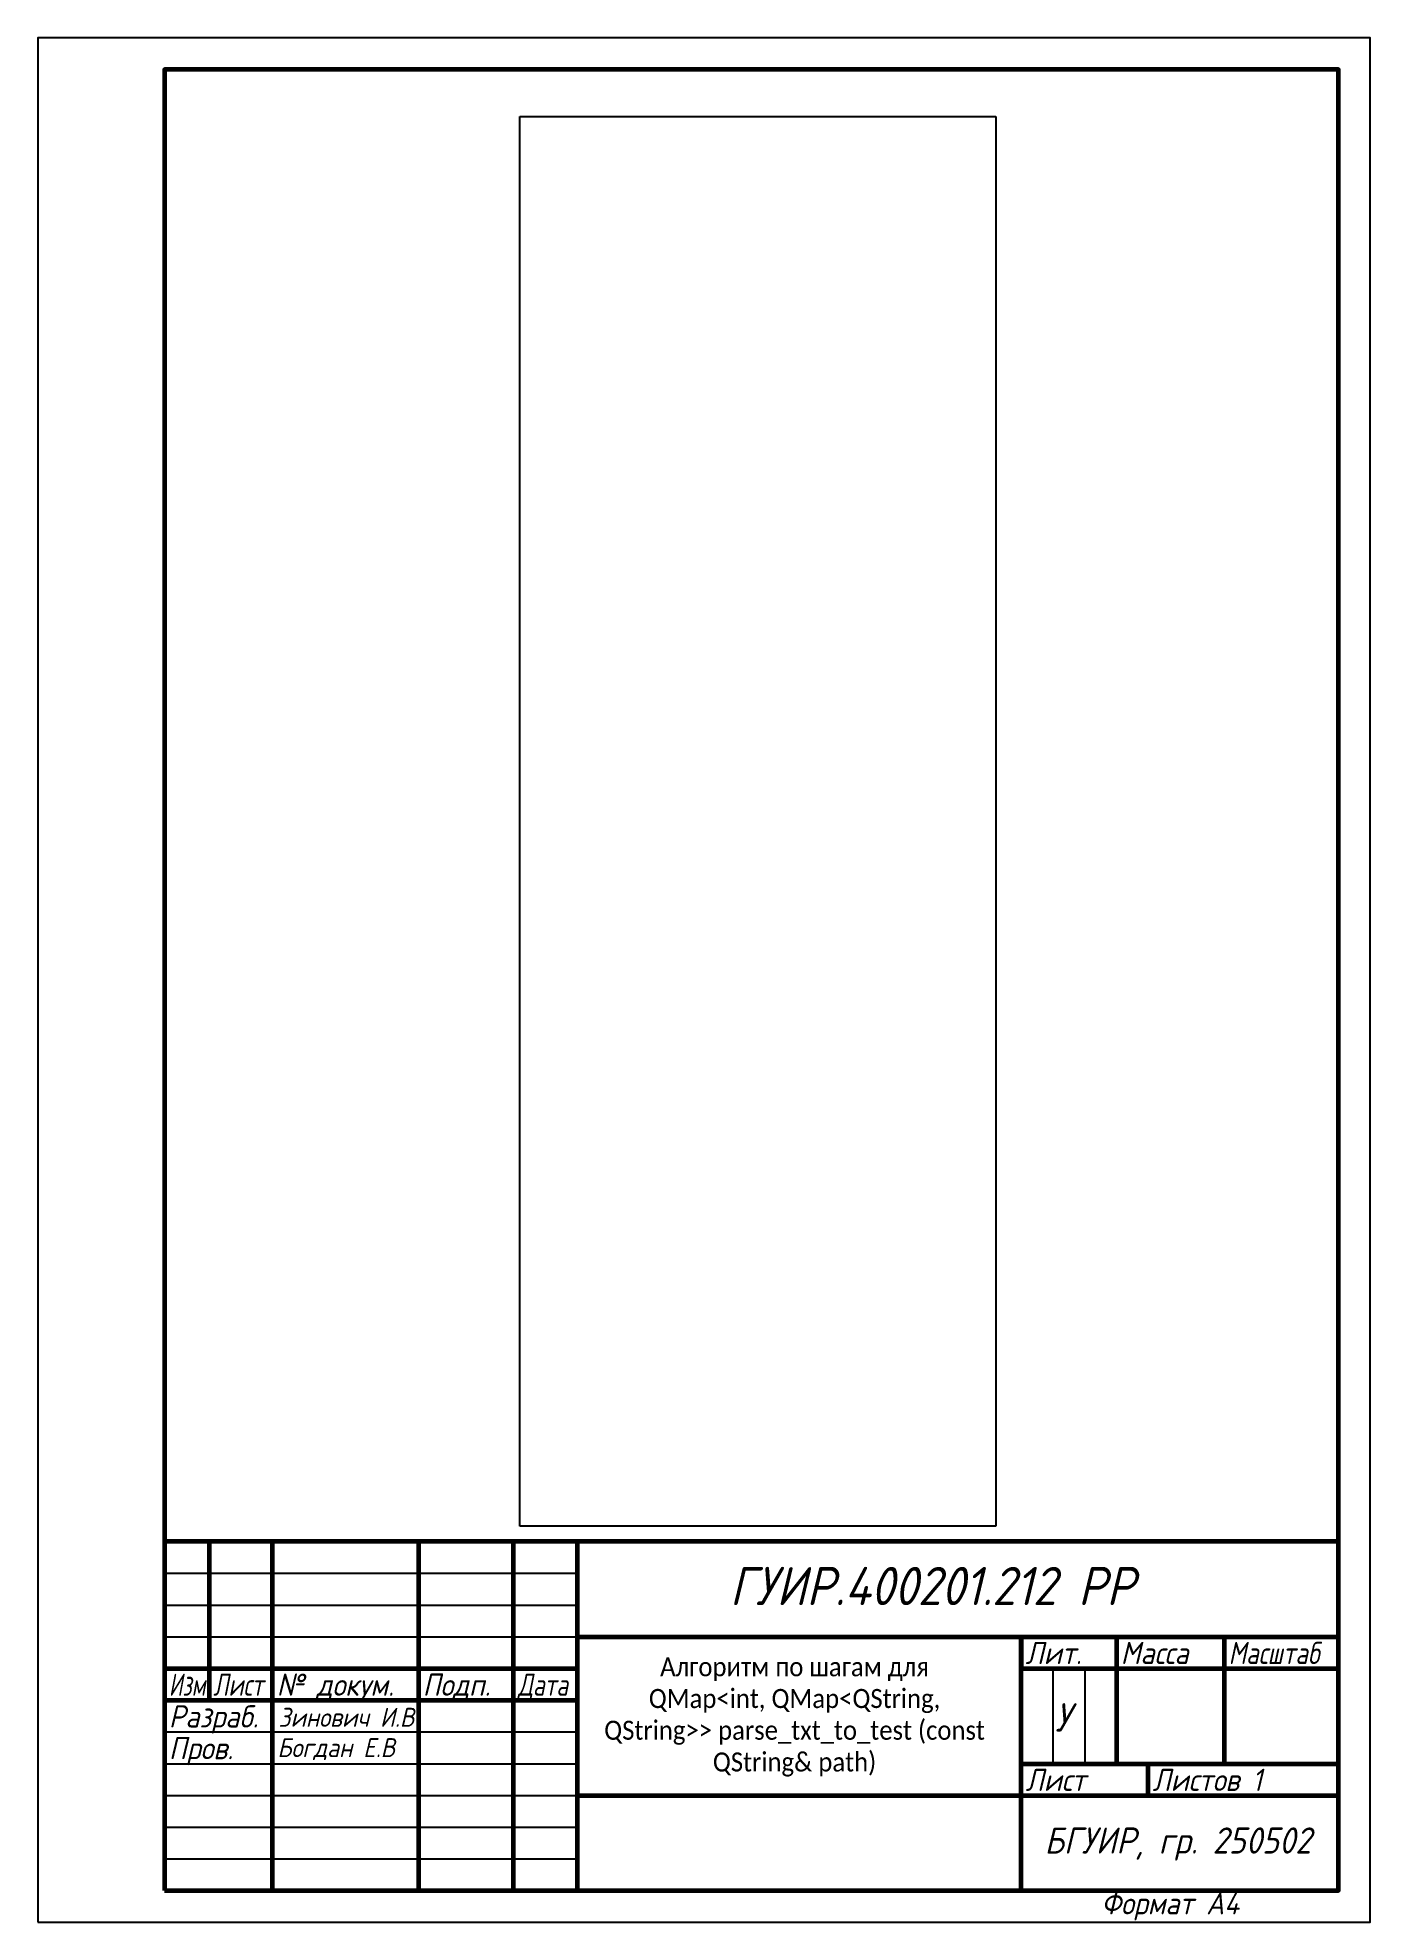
# Model space of a CAD drawing. Header units: millimetres. Extents: x 0 to 210, y 0 to 297.
import ezdxf

# ---------------------------------------------------------------- set-up
doc = ezdxf.new("R2010")
doc.units = ezdxf.units.MM
doc.header["$LTSCALE"] = 0.5
doc.layers.get('0').update_dxf_attribs({"lineweight": 60})
doc.layers.get('Defpoints').update_dxf_attribs({"color": 5})
doc.layers.add('4-текст', color=7, linetype='Continuous', true_color=0x00ad00)
doc.styles.get("Standard").update_dxf_attribs({"font": 'isocpeui.ttf', "width": 0.9})
picture_1 = doc.add_image_def('image1.png', size_in_pixel=(340, 1007))

msp = doc.modelspace()

# ---------------------------------------------------------------- linework, layer by layer
at = {"lineweight": 60}
for p, q in [((205, 60), (20, 60)), ((27, 60), (27, 35)), ((37, 5), (37, 60)), ((60, 60), (60, 5)), ((75, 5), (75, 60)), ((85, 60), (85, 5)), ((85, 45), (205, 45)), ((155, 5), (155, 45)), ((170, 45), (170, 25)), ((187, 25), (187, 45)), ((20, 40), (85, 40)), ((155, 40), (205, 40)), ((20, 35), (85, 35)), ((155, 25), (205, 25)), ((175, 20), (175, 25)), ((85, 20), (205, 20))]:
    msp.add_line(p, q, dxfattribs=at)
at = {"lineweight": -3}
for p, q in [((20, 55), (85, 55)), ((20, 50), (85, 50)), ((20, 45), (85, 45)), ((160, 25), (160, 40)), ((165, 40), (165, 25)), ((20, 30), (85, 30)), ((20, 25), (85, 25)), ((20, 20), (85, 20)), ((20, 15), (85, 15)), ((20, 10), (85, 10))]:
    msp.add_line(p, q, dxfattribs=at)
msp.add_line((155, 45), (155, 40))
at = {"lineweight": 60}
msp.add_lwpolyline([(20, 5), (205, 5), (205, 292), (20, 292)], close=True, dxfattribs=at)
at = {"layer": 'Defpoints'}
msp.add_lwpolyline([(0, 0), (210, 0), (210, 297), (0, 297)], close=True, dxfattribs=at)

# ---------------------------------------------------------------- texts
at = {"lineweight": -3, "width": 0.9}
msp.add_text('Формат А4', height=3.5, dxfattribs=at).set_placement((167.6, 1.25))
at = {"layer": '4-текст', "width": 0.9}
for s, height, p in [('ГУИР.400201.212 PP', 6.0194, (109.06, 49.99)), ('у', 4.62, (160.65, 31.32)), ('БГУИР, гр. 250502', 4.1238, (158.67, 10.83))]:
    msp.add_text(s, height=height, dxfattribs=at).set_placement(p)
at = {"layer": '4-текст', "lineweight": -3}
for s, height, width, p in [('Лит.', 3.5, 0.9, (155.67, 40.7)), ('Масса', 3.5, 0.9, (170.67, 40.7)), ('Масштаб', 3.5, 0.8, (187.67, 40.7)), ('Изм.', 3.5, 0.7, (20.67, 35.7)), ('Лист', 3.5, 0.75, (27.67, 35.7)), ('№ докум.', 3.5, 0.9, (37.67, 35.7)), ('Подп.', 3.5, 0.9, (60.67, 35.7)), ('Дата', 3.5, 0.75, (75.67, 35.7)), ('Разраб.', 3.5, 0.9, (20.67, 30.7)), ('Зинович И.В', 2.9911, 0.9, (37.95, 30.81)), ('Пров.', 3.5, 0.9, (20.67, 25.7)), ('Богдан Е.В', 2.991, 0.9, (37.77, 26.03)), ('Лист', 3.5, 0.9, (155.67, 20.7)), ('Листов 1', 3.5, 0.9, (175.67, 20.7))]:
    msp.add_text(s, height=height, dxfattribs=dict(at, width=width)).set_placement(p)
at = {"layer": '4-текст', "insert": (88.84, 41.77), "char_height": 3, "attachment_point": 1}
msp.add_mtext_dynamic_manual_height_columns('\\pxqc;{\\fCalibri|b0|i0|c204|p34;Алгоритм по шагам для QMap<int, QMap<QString, QString>> parse_txt_to_test (const QString& path)}', width=60.8555, gutter_width=35.14, heights=[0], dxfattribs=at)

# ---------------------------------------------------------------- pictures from other files: only their frames are drawn
at = {"layer": '4-текст'}
image = msp.add_image(picture_1, insert=(76, 62.44), size_in_units=(75, 222.13), dxfattribs=at)
image.dxf.flags = 15

doc.saveas('drawing.dxf')
